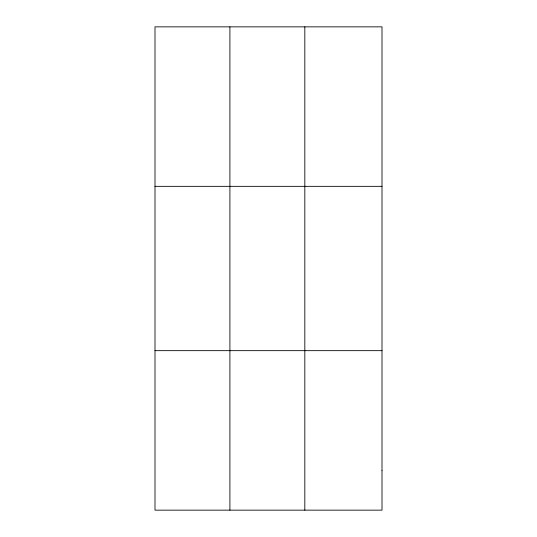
<?xml version="1.0" encoding="UTF-8"?>
<svg xmlns="http://www.w3.org/2000/svg" width="537" height="537" viewBox="0 0 537 537"><rect width="100%" height="100%" fill="white"/><g stroke="black" fill="none" stroke-linecap="round" stroke-linejoin="round"><path stroke-width="0.81" d="M229.91 26.85L229.91 510.15M304.821 26.85L304.821 510.15M154.998 186.339L382.002 186.339M154.998 350.661L382.002 350.661M382.002 470.278L382.002 510.15L154.998 510.15L154.998 26.85L382.002 26.85L382.002 470.278"/></g></svg>
